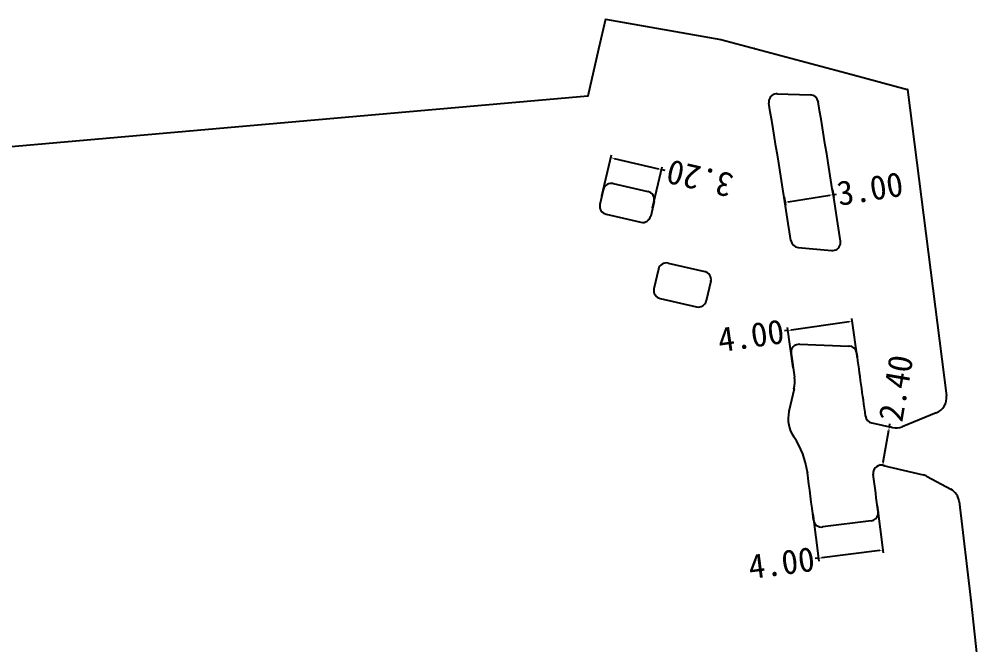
# Model space of a CAD drawing. Extents: x 146 to 531, y -406 to -137.
# Drawn here: x 343.9 to 403, y -227.7 to -189.3 of the extents above; entities that cross this region are included whole.
import ezdxf

# ---------------------------------------------------------------- set-up
doc = ezdxf.new("R2010")
doc.units = 0
doc.header["$MEASUREMENT"] = 0
doc.layers.get('0').update_dxf_attribs({"linetype": 'CONTINUOUS'})
doc.layers.get('Defpoints').update_dxf_attribs({"linetype": 'CONTINUOUS'})
doc.layers.add('OUT', color=242, linetype='CONTINUOUS')
doc.dimstyles.get("Standard").update_dxf_attribs({"dimtxt": 1.5, "dimasz": 0.2, "dimexe": 0.18, "dimexo": 0.0625, "dimgap": 0.09, "dimtad": 0, "dimzin": 0, "dimdsep": 46, "dimtxsty": 'Standard', "dimcen": 0.09, "dimadec": 0, "dimazin": 0, "dimtfac": 1, "dimtofl": 0, "dimtmove": 0, "dimatfit": 3, "dimfxl": 1, "dimtolj": 1, "dimtzin": 0, "dimarcsym": 0})

# ---------------------------------------------------------------- blocks, each defined once
blk = doc.blocks.new('*D401401')
at = {"layer": 'Defpoints', "color": 0, "linetype": 'Continuous'}
for p in [(205.829, -376.32), (205.101, -379.435), (207.51, -379.998)]:
    blk.add_point(p, dxfattribs=at)
at = {"layer": 'OUT', "color": 0, "linetype": 'Continuous', "lineweight": -2}
for p, q in [((205.89, -376.334), (208.413, -376.924)), ((208.193, -377.078), (207.555, -379.804)), ((205.162, -379.449), (207.685, -380.039)), ((207.51, -379.998), (207.464, -380.193))]:
    blk.add_line(p, q, dxfattribs=at)
at = {"layer": 'OUT', "color": 0, "linetype": 'Continuous'}
for points in [[(208.225, -377.086), (208.16, -377.071), (208.238, -376.883)], [(207.523, -379.796), (207.588, -379.811), (207.51, -379.998)]]:
    blk.add_solid(points, dxfattribs=at)
at = {"layer": 'OUT', "color": 0, "linetype": 'Continuous', "insert": (206.96, -382.35), "char_height": 1.5, "attachment_point": 5, "rotation": 76.83798}
blk.add_mtext('\\A1;3.20', dxfattribs=at)
blk = doc.blocks.new('*D402402')
at = {"layer": 'Defpoints', "color": 0, "linetype": 'Continuous'}
for p in [(205.885, -387.526), (205.966, -390.551), (206.354, -390.489)]:
    blk.add_point(p, dxfattribs=at)
at = {"layer": 'OUT', "color": 0, "linetype": 'Continuous', "lineweight": -2}
for p, q in [((205.824, -387.535), (205.319, -387.615)), ((205.528, -387.785), (205.935, -390.353)), ((206.292, -390.499), (205.788, -390.579)), ((205.966, -390.551), (205.997, -390.748))]:
    blk.add_line(p, q, dxfattribs=at)
at = {"layer": 'OUT', "color": 0, "linetype": 'Continuous'}
for points in [[(205.561, -387.779), (205.495, -387.79), (205.497, -387.587)], [(205.902, -390.358), (205.968, -390.348), (205.966, -390.551)]]:
    blk.add_solid(points, dxfattribs=at)
at = {"layer": 'OUT', "color": 0, "linetype": 'Continuous', "insert": (206.324, -392.812), "char_height": 1.5, "attachment_point": 5, "rotation": 278.99255}
blk.add_mtext('\\A1;3.00', dxfattribs=at)
blk = doc.blocks.new('*D403403')
at = {"layer": 'Defpoints', "color": 0, "linetype": 'Continuous'}
for p in [(183.63, -389.645), (186.419, -389.289), (186.926, -393.252)]:
    blk.add_point(p, dxfattribs=at)
at = {"layer": 'OUT', "color": 0, "linetype": 'Continuous', "lineweight": -2}
for p, q in [((186.357, -389.297), (183.452, -389.668)), ((183.63, -389.645), (183.605, -389.447)), ((184.112, -393.41), (183.656, -389.844)), ((186.864, -393.26), (183.959, -393.631))]:
    blk.add_line(p, q, dxfattribs=at)
at = {"layer": 'OUT', "color": 0, "linetype": 'Continuous'}
for points in [[(183.689, -389.84), (183.623, -389.848), (183.63, -389.645)], [(184.079, -393.414), (184.145, -393.406), (184.137, -393.609)]]:
    blk.add_solid(points, dxfattribs=at)
at = {"layer": 'OUT', "color": 0, "linetype": 'Continuous', "insert": (183.34, -387.374), "char_height": 1.5, "attachment_point": 5, "rotation": 277.28734}
blk.add_mtext('\\A1;4.00', dxfattribs=at)
blk = doc.blocks.new('*D404404')
at = {"layer": 'Defpoints', "color": 0, "linetype": 'Continuous'}
for p in [(195.271, -388.096), (197.623, -387.762), (195.832, -392.057)]:
    blk.add_point(p, dxfattribs=at)
at = {"layer": 'OUT', "color": 0, "linetype": 'Continuous', "lineweight": -2}
for p, q in [((195.332, -388.087), (197.802, -387.737)), ((197.623, -387.762), (197.595, -387.564)), ((198.156, -391.526), (197.651, -387.96)), ((195.894, -392.048), (198.363, -391.698))]:
    blk.add_line(p, q, dxfattribs=at)
at = {"layer": 'OUT', "color": 0, "linetype": 'Continuous'}
for points in [[(197.684, -387.956), (197.618, -387.965), (197.623, -387.762)], [(198.123, -391.53), (198.189, -391.521), (198.185, -391.724)]]:
    blk.add_solid(points, dxfattribs=at)
at = {"layer": 'OUT', "color": 0, "linetype": 'Continuous', "insert": (197.302, -385.495), "char_height": 1.5, "attachment_point": 5, "rotation": 278.06303}
blk.add_mtext('\\A1;4.00', dxfattribs=at)
blk = doc.blocks.new('*D405405')
at = {"layer": 'Defpoints', "color": 0, "linetype": 'Continuous'}
for p in [(189.297, -393.797), (191.697, -394.001), (191.662, -394.202)]:
    blk.add_point(p, dxfattribs=at)
at = {"layer": 'OUT', "color": 0, "linetype": 'Continuous', "lineweight": -2}
for p, q in [((189.307, -393.735), (189.361, -393.419)), ((189.528, -393.63), (191.5, -393.967)), ((191.673, -394.14), (191.727, -393.823)), ((191.697, -394.001), (191.894, -394.035))]:
    blk.add_line(p, q, dxfattribs=at)
at = {"layer": 'OUT', "color": 0, "linetype": 'Continuous'}
for points in [[(189.534, -393.597), (189.523, -393.663), (189.331, -393.596)], [(191.494, -394), (191.505, -393.934), (191.697, -394.001)]]:
    blk.add_solid(points, dxfattribs=at)
at = {"layer": 'OUT', "color": 0, "linetype": 'Continuous', "insert": (194.077, -394.408), "char_height": 1.5, "attachment_point": 5, "rotation": 350.29124}
blk.add_mtext('\\A1;2.40', dxfattribs=at)
blk = doc.blocks.new('1')
for p, q in [((212.01, -375.461), (207.959, -329.086)), ((214.898, -376.127), (212.01, -375.461)), ((206.321, -376.435), (205.366, -376.212)), ((216.742, -376.552), (214.898, -376.127)), ((204.767, -376.587), (204.273, -378.731)), ((216.742, -376.552), (215.501, -383.637)), ((206.648, -377.021), (206.154, -379.165)), ((201.387, -379.81), (200.188, -379.533)), ((205.554, -379.54), (204.648, -379.331)), ((199.589, -379.909), (199.073, -382.15)), ((201.762, -380.409), (201.245, -382.651)), ((200.646, -383.026), (199.448, -382.75)), ((215.501, -383.637), (213.367, -391.635)), ((212.17, -387.107), (212.099, -389.146)), ((194.043, -388.141), (192.649, -387.829)), ((196.204, -387.964), (194.757, -388.169)), ((196.775, -388.476), (196.669, -391.521)), ((202.725, -388.401), (202.532, -390.454)), ((185.932, -392.879), (185.552, -389.904)), ((213.367, -391.635), (212.438, -395.114)), ((191.944, -392.926), (191.663, -394.202)), ((189.337, -393.628), (188.752, -396.084)), ((192.56, -396.888), (191.713, -394.791)), ((212.438, -395.114), (193.61, -397.506)), ((188.658, -396.328), (187.875, -397.777)), ((187.113, -398.294), (181.065, -399.001)), ((181.065, -399.001), (175.021, -399.681))]:
    blk.add_line(p, q)
for centre, radius, start, end in [((205.255, -376.699), 0.5, 77.08584, 166.97616), ((206.16, -376.909), 0.5, 347.02393, 71.18907), ((204.76, -378.843), 0.5, 166.99126, 256.99213), ((205.667, -379.052), 0.5, 256.99164, 346.99192), ((200.076, -380.022), 0.5, 77.08551, 166.97623), ((201.275, -380.297), 0.5, 347.08542, 76.97632), ((199.56, -382.262), 0.5, 167.08586, 256.97618), ((200.757, -382.539), 0.5, 257.08596, 346.97569), ((106.516, 240.251), 635.592, 278.744657, 279.515397), ((211.669, -387.089), 0.5, 77.5337, 99.3913), ((211.669, -387.089), 0.501, 358.00536, 77.50951), ((192.214, -389.782), 2, 77.42819, 124.42549), ((196.275, -388.458), 0.5, 77.56726, 98.16015), ((196.274, -388.459), 0.501, 358.00576, 77.5093), ((203.222, -388.447), 0.499, 98.7658, 174.72941), ((188.256, -384.008), 5, 277.49648, 304.42397), ((194.479, -386.188), 1.999, 257.41064, 277.98283), ((101.876, 271.829), 666.501, 277.249664, 277.50314), ((211.599, -389.129), 0.5, 279.44333, 357.96534), ((186.047, -389.839), 0.499, 97.24409, 187.35976), ((107.478, 234.317), 632.582, 278.694809, 279.481362), ((203.03, -390.501), 0.5, 174.63246, 257.59656), ((203.031, -390.501), 0.5, 257.42138, 278.58361), ((196.169, -391.504), 0.5, 278.05502, 358.07116), ((101.968, 272.018), 670.676, 277.746163, 278.080312), ((192.432, -393.033), 0.5, 97.70092, 167.68011), ((186.428, -392.816), 0.5, 187.26947, 257.6031), ((186.43, -392.816), 0.5, 257.45484, 277.12508), ((101.971, 271.664), 670.321, 277.242678, 277.441379), ((188.85, -393.511), 0.5, 359.24423, 97.50649), ((188.85, -393.513), 0.5, 346.75859, 359.46476), ((192.64, -394.417), 1, 167.55088, 201.93816), ((187.779, -395.852), 1, 331.57273, 346.59065), ((193.487, -396.515), 0.999, 201.97127, 277.06614), ((186.995, -397.3), 1, 276.79066, 331.54269)]:
    blk.add_arc(centre, radius, start, end)
for centre, start_param, end_param in [((212.01, -375.461), 3.926991, 7.068583), ((212.01, -375.461), 3.926991, 7.068583), ((212.01, -375.461), 0.785398, 3.926991), ((212.01, -375.461), 0.785398, 3.926991), ((205.366, -376.212), 3.926991, 7.068583), ((205.366, -376.212), 3.926991, 7.068583), ((205.366, -376.212), 0.785398, 3.926991), ((205.366, -376.212), 0.785398, 3.926991), ((214.898, -376.127), 3.926991, 7.068583), ((214.898, -376.127), 3.926991, 7.068583), ((214.898, -376.127), 0.785398, 3.926991), ((214.898, -376.127), 0.785398, 3.926991), ((204.767, -376.587), 3.926991, 7.068583), ((204.767, -376.587), 3.926991, 7.068583), ((204.767, -376.587), 0.785398, 3.926991), ((204.767, -376.587), 0.785398, 3.926991), ((206.321, -376.435), 3.926991, 7.068583), ((206.321, -376.435), 3.926991, 7.068583), ((206.321, -376.435), 0.785398, 3.926991), ((206.321, -376.435), 0.785398, 3.926991), ((216.742, -376.552), 3.926991, 7.068583), ((216.742, -376.552), 3.926991, 7.068583), ((216.742, -376.552), 0.785398, 3.926991), ((216.742, -376.552), 0.785398, 3.926991), ((206.648, -377.021), 3.926991, 7.068583), ((206.648, -377.021), 3.926991, 7.068583), ((206.648, -377.021), 0.785398, 3.926991), ((206.648, -377.021), 0.785398, 3.926991), ((204.273, -378.731), 3.926991, 7.068583), ((204.273, -378.731), 3.926991, 7.068583), ((204.273, -378.731), 0.785398, 3.926991), ((204.273, -378.731), 0.785398, 3.926991), ((206.154, -379.165), 3.926991, 7.068583), ((206.154, -379.165), 3.926991, 7.068583), ((206.154, -379.165), 0.785398, 3.926991), ((206.154, -379.165), 0.785398, 3.926991), ((200.188, -379.533), 3.926991, 7.068583), ((200.188, -379.533), 0.785398, 3.926991), ((200.188, -379.534), 3.926991, 7.068583), ((200.188, -379.534), 0.785398, 3.926991), ((201.387, -379.81), 3.926991, 7.068583), ((201.387, -379.81), 3.926991, 7.068583), ((201.387, -379.81), 0.785398, 3.926991), ((201.387, -379.81), 0.785398, 3.926991), ((204.648, -379.331), 3.926991, 7.068583), ((204.648, -379.331), 3.926991, 7.068583), ((204.648, -379.331), 0.785398, 3.926991), ((204.648, -379.331), 0.785398, 3.926991), ((205.554, -379.54), 3.926991, 7.068583), ((205.554, -379.54), 3.926991, 7.068583), ((205.554, -379.54), 0.785398, 3.926991), ((205.554, -379.54), 0.785398, 3.926991), ((199.589, -379.909), 3.926991, 7.068583), ((199.589, -379.909), 0.785398, 3.926991), ((199.589, -379.909), 3.926991, 7.068583), ((199.589, -379.909), 0.785398, 3.926991), ((201.762, -380.409), 3.926991, 7.068583), ((201.762, -380.409), 0.785398, 3.926991), ((201.762, -380.409), 3.926991, 7.068583), ((201.762, -380.409), 0.785398, 3.926991), ((199.073, -382.15), 3.926991, 7.068583), ((199.073, -382.15), 0.785398, 3.926991), ((199.073, -382.15), 3.926991, 7.068583), ((199.073, -382.15), 0.785398, 3.926991), ((199.448, -382.75), 3.926991, 7.068583), ((199.448, -382.75), 3.926991, 7.068583), ((199.448, -382.75), 0.785398, 3.926991), ((199.448, -382.75), 0.785398, 3.926991), ((201.245, -382.651), 3.926991, 7.068583), ((201.245, -382.651), 0.785398, 3.926991), ((201.245, -382.651), 3.926991, 7.068583), ((201.245, -382.651), 0.785398, 3.926991), ((200.646, -383.026), 3.926991, 7.068583), ((200.646, -383.026), 0.785398, 3.926991), ((200.646, -383.026), 3.926991, 7.068583), ((200.646, -383.026), 0.785398, 3.926991), ((215.501, -383.637), 3.926991, 7.068583), ((215.501, -383.637), 3.926991, 7.068583), ((215.501, -383.637), 0.785398, 3.926991), ((215.501, -383.637), 0.785398, 3.926991), ((214.95, -385.702), 3.926991, 7.068583), ((214.95, -385.702), 0.785398, 3.926991), ((211.587, -386.596), 3.926991, 7.068583), ((211.587, -386.597), 3.926991, 7.068583), ((211.587, -386.596), 0.785398, 3.926991), ((211.587, -386.597), 0.785398, 3.926991), ((212.169, -387.107), 3.926991, 7.068583), ((212.169, -387.107), 0.785398, 3.926991), ((212.17, -387.107), 3.926991, 7.068583), ((212.17, -387.107), 0.785398, 3.926991), ((192.649, -387.829), 3.926991, 7.068583), ((192.649, -387.829), 0.785398, 3.926991), ((192.649, -387.829), 3.926991, 7.068583), ((192.649, -387.829), 0.785398, 3.926991), ((196.204, -387.964), 3.926991, 7.068583), ((196.204, -387.964), 3.926991, 7.068583), ((196.204, -387.964), 0.785398, 3.926991), ((196.204, -387.964), 0.785398, 3.926991), ((203.146, -387.953), 3.926991, 7.068583), ((203.146, -387.953), 3.926991, 7.068583), ((203.146, -387.953), 0.785398, 3.926991), ((203.146, -387.953), 0.785398, 3.926991), ((191.083, -388.132), 3.926991, 7.068583), ((191.083, -388.133), 3.926991, 7.068583), ((191.083, -388.132), 0.785398, 3.926991), ((191.083, -388.133), 0.785398, 3.926991), ((194.043, -388.14), 3.926991, 7.068583), ((194.043, -388.14), 0.785398, 3.926991), ((194.043, -388.141), 3.926991, 7.068583), ((194.043, -388.141), 0.785398, 3.926991), ((194.757, -388.169), 3.926991, 7.068583), ((194.757, -388.169), 3.926991, 7.068583), ((194.757, -388.169), 0.785398, 3.926991), ((194.757, -388.169), 0.785398, 3.926991), ((196.775, -388.476), 3.926991, 7.068583), ((196.775, -388.476), 0.785398, 3.926991), ((196.775, -388.476), 3.926991, 7.068583), ((196.775, -388.476), 0.785398, 3.926991), ((202.725, -388.401), 3.926991, 7.068583), ((202.725, -388.401), 3.926991, 7.068583), ((202.725, -388.401), 0.785398, 3.926991), ((202.725, -388.401), 0.785398, 3.926991), ((188.908, -388.966), 3.926991, 7.068583), ((188.908, -388.966), 3.926991, 7.068583), ((188.908, -388.966), 0.785398, 3.926991), ((188.908, -388.966), 0.785398, 3.926991), ((212.099, -389.146), 3.926991, 7.068583), ((212.099, -389.146), 0.785398, 3.926991), ((212.099, -389.146), 3.926991, 7.068583), ((212.099, -389.146), 0.785398, 3.926991), ((185.984, -389.343), 3.926991, 7.068583), ((185.984, -389.343), 0.785398, 3.926991), ((185.984, -389.344), 3.926991, 7.068583), ((185.984, -389.344), 0.785398, 3.926991), ((211.681, -389.622), 3.926991, 7.068583), ((211.681, -389.622), 0.785398, 3.926991), ((211.681, -389.623), 3.926991, 7.068583), ((211.681, -389.623), 0.785398, 3.926991), ((213.929, -389.527), 3.926991, 7.068583), ((213.929, -389.527), 0.785398, 3.926991), ((185.552, -389.903), 3.926991, 7.068583), ((185.552, -389.904), 3.926991, 7.068583), ((185.552, -389.903), 0.785398, 3.926991), ((185.552, -389.904), 0.785398, 3.926991), ((202.532, -390.454), 3.926991, 7.068583), ((202.532, -390.454), 3.926991, 7.068583), ((202.532, -390.454), 0.785398, 3.926991), ((202.532, -390.454), 0.785398, 3.926991), ((203.106, -390.994), 3.926991, 7.068583), ((203.106, -390.994), 0.785398, 3.926991), ((203.106, -390.995), 3.926991, 7.068583), ((203.106, -390.995), 0.785398, 3.926991), ((196.669, -391.521), 3.926991, 7.068583), ((196.669, -391.521), 3.926991, 7.068583), ((196.669, -391.521), 0.785398, 3.926991), ((196.669, -391.521), 0.785398, 3.926991), ((213.367, -391.635), 3.926991, 7.068583), ((213.367, -391.635), 0.785398, 3.926991), ((213.367, -391.635), 3.926991, 7.068583), ((213.367, -391.635), 0.785398, 3.926991), ((192.365, -392.538), 3.926991, 7.068583), ((192.365, -392.538), 3.926991, 7.068583), ((192.365, -392.538), 0.785398, 3.926991), ((192.365, -392.538), 0.785398, 3.926991), ((185.932, -392.879), 3.926991, 7.068583), ((185.932, -392.879), 3.926991, 7.068583), ((185.932, -392.879), 0.785398, 3.926991), ((185.932, -392.879), 0.785398, 3.926991), ((186.48, -393.309), 3.926991, 7.068583), ((186.48, -393.309), 0.785398, 3.926991), ((186.492, -393.312), 3.926991, 7.068583), ((186.492, -393.312), 0.785398, 3.926991), ((188.785, -393.016), 3.926991, 7.068583), ((188.785, -393.016), 0.785398, 3.926991), ((188.786, -393.012), 3.926991, 7.068583), ((188.786, -393.012), 0.785398, 3.926991), ((191.944, -392.926), 3.926991, 7.068583), ((191.944, -392.926), 0.785398, 3.926991), ((191.944, -392.926), 3.926991, 7.068583), ((191.944, -392.926), 0.785398, 3.926991), ((189.337, -393.628), 3.926991, 7.068583), ((189.337, -393.628), 3.926991, 7.068583), ((189.337, -393.628), 0.785398, 3.926991), ((189.337, -393.628), 0.785398, 3.926991), ((191.663, -394.202), 3.926991, 7.068583), ((191.663, -394.202), 3.926991, 7.068583), ((191.663, -394.202), 0.785398, 3.926991), ((191.663, -394.202), 0.785398, 3.926991), ((191.712, -394.791), 3.926991, 7.068583), ((191.712, -394.791), 0.785398, 3.926991), ((191.713, -394.791), 3.926991, 7.068583), ((191.713, -394.791), 0.785398, 3.926991), ((212.438, -395.114), 3.926991, 7.068583), ((212.438, -395.114), 3.926991, 7.068583), ((212.438, -395.114), 0.785398, 3.926991), ((212.438, -395.114), 0.785398, 3.926991), ((188.658, -396.328), 3.926991, 7.068583), ((188.658, -396.328), 3.926991, 7.068583), ((188.658, -396.328), 0.785398, 3.926991), ((188.658, -396.328), 0.785398, 3.926991), ((188.752, -396.084), 3.926991, 7.068583), ((188.752, -396.084), 3.926991, 7.068583), ((188.752, -396.084), 0.785398, 3.926991), ((188.752, -396.084), 0.785398, 3.926991), ((192.56, -396.888), 3.926991, 7.068583), ((192.56, -396.888), 0.785398, 3.926991), ((192.56, -396.888), 3.926991, 7.068583), ((192.56, -396.888), 0.785398, 3.926991), ((193.61, -397.506), 3.926991, 7.068583), ((193.61, -397.506), 0.785398, 3.926991), ((193.61, -397.506), 3.926991, 7.068583), ((193.61, -397.506), 0.785398, 3.926991), ((187.874, -397.777), 3.926991, 7.068583), ((187.874, -397.777), 0.785398, 3.926991), ((187.875, -397.777), 3.926991, 7.068583), ((187.875, -397.777), 0.785398, 3.926991), ((187.113, -398.293), 3.926991, 7.068583), ((187.113, -398.293), 0.785398, 3.926991), ((187.113, -398.294), 3.926991, 7.068583), ((187.113, -398.294), 0.785398, 3.926991), ((181.065, -399.001), 3.926991, 7.068583), ((181.065, -399.001), 3.926991, 7.068583), ((181.065, -399.001), 0.785398, 3.926991), ((181.065, -399.001), 0.785398, 3.926991)]:
    blk.add_ellipse(centre, major_axis=(-0.00053, 0.00053), ratio=1, start_param=start_param, end_param=end_param)
at = {"layer": 'OUT', "linetype": 'Continuous'}
for p1, p2, distance, picture, middle in [((205.829, -376.32), (205.101, -379.435), 2.474, '*D401401', (206.96, -382.35)), ((195.832, -392.057), (195.271, -388.096), -2.376, '*D404404', (197.302, -385.495)), ((186.926, -393.252), (186.419, -389.289), 2.811, '*D403403', (183.34, -387.374)), ((205.885, -387.526), (206.354, -390.489), -0.393, '*D402402', (206.324, -392.812)), ((189.297, -393.797), (191.662, -394.202), 0.204, '*D405405', (194.077, -394.408))]:
    dim = blk.add_aligned_dim(p1=p1, p2=p2, distance=distance, dimstyle='Standard', dxfattribs=at)
    dim.commit()
    dim.dimension.update_dxf_attribs({"geometry": picture, "text_midpoint": middle})

msp = doc.modelspace()

# ---------------------------------------------------------------- block references
at = {"linetype": 'Continuous', "rotation": 90}
msp.add_blockref('1', (3.332, -406.004), dxfattribs=at)

doc.saveas('drawing.dxf')
